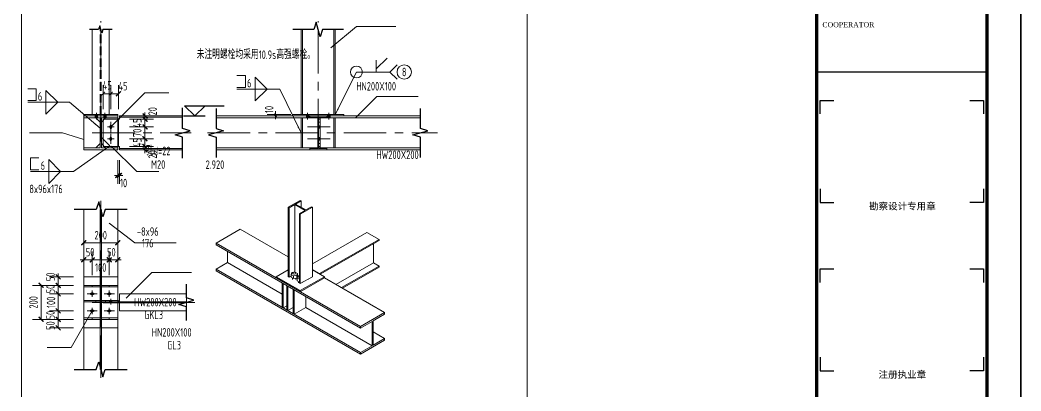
# Model space of a CAD drawing. Extents: x 498328 to 716449, y -893371 to -467753.
# Drawn here: x 581325 to 610727, y -730223 to -719310 of the extents above; entities that cross this region are included whole.
import ezdxf
from ezdxf.enums import TextEntityAlignment as Align

# ---------------------------------------------------------------- set-up
doc = ezdxf.new("R2010")
doc.units = 0
doc.header["$LTSCALE"] = 1000
for name, pattern in [('CENTER', [2, 1.25, -0.25, 0.25, -0.25]), ('Continuous-STLayerSet-Bolt', [0]), ('Continuous-STNodeDetDraw-Base', [0]), ('Continuous-STNodeDetDraw-Beam', [0]), ('Continuous-STNodeDetDraw-Bolt', [0]), ('Continuous-STNodeDetDraw-Col', [0]), ('Continuous-STNodeDetDraw-Dim', [0]), ('Continuous-STNodeDetDraw-DimText', [0]), ('Continuous-STNodeDetDraw-Stiff', [0]), ('Continuous-STNodeDetDraw-Weld', [0]), ('DASH', [0.35, 0.25, -0.1]), ('点划线', [1850, 1200, -300, 50, -300]), ('点划线-STNodeDetDraw-Axis', [1850, 1200, -300, 50, -300]), ('短虚线-STNodeDetDraw-Hide', [187.5, 125, -62.5])]:
    doc.linetypes.add(name, pattern=pattern)
doc.layers.get('0').update_dxf_attribs({"linetype": 'CONTINUOUS'})
for name, color, linetype in [('AXIS', 251, 'CENTER'), ('PUB_TITLE', 4, 'CONTINUOUS'), ('THIN', 7, 'CONTINUOUS'), ('TK-PUBLIC', 7, 'CONTINUOUS'), ('通用-图框C-SHET', 141, 'CONTINUOUS')]:
    doc.layers.add(name, color=color, linetype=linetype)
doc.layers.add('yichutu', color=7, linetype='CONTINUOUS', true_color=0xffffff, plot=False)
for name, color, linetype, lineweight in [('平立面图文字', 7, 'CONTINUOUS', 18), ('平立面图螺栓', 1, 'CONTINUOUS', 18), ('详图加劲板', 103, 'CONTINUOUS', 18), ('详图底板', 147, 'CONTINUOUS', 18), ('详图柱', 51, 'CONTINUOUS', 18), ('详图标注', 3, 'CONTINUOUS', 18), ('详图标注文字', 7, 'CONTINUOUS', 18), ('详图焊缝', 7, 'CONTINUOUS', 18), ('详图节点轴线', 1, '点划线', 18), ('详图螺栓', 1, 'CONTINUOUS', 18), ('详图钢梁', 141, 'CONTINUOUS', 18), ('钢梁', 141, 'CONTINUOUS', 18)]:
    doc.layers.add(name, color=color, linetype=linetype, lineweight=lineweight)
doc.styles.add('StTextStyle', font='yjkeng.shx', dxfattribs={"width": 0.7, "height": 250, "bigfont": 'yjkchn.shx'})
doc.styles.add('StTextStyleDim_0', font='yjkeng.shx', dxfattribs={"width": 0.7, "bigfont": 'yjkchn.shx'})
doc.styles.add('TSSD_LABEL', font='Tssdeng.shx', dxfattribs={"width": 0.7, "bigfont": 'hztxt.shx'})
doc.styles.add('标识1', font='times.ttf')

# ---------------------------------------------------------------- blocks, each defined once
blk = doc.blocks.new('_ARCHTICK')
at = {"color": 0, "const_width": 0.4}
blk.add_lwpolyline([(-0.71, -0.71), (0.71, 0.71)], dxfattribs=at)
blk = doc.blocks.new('yct-841-594-84100-59400-100-1000.0')
at = {"layer": 'yichutu', "color": 7, "true_color": 0xffffff}
blk.add_lwpolyline([(0, 0), (0, 59400), (84100, 59400), (84100, 0)], close=True, dxfattribs=at)
blk = doc.blocks.new('TY-YINZHANG-200702')
at = {"layer": 'TK-PUBLIC', "color": 253}
for points in [[(-4650, 24177), (-4650, 24577), (-4250, 24577)], [(-250, 24577), (150, 24577), (150, 24177)], [(-4650, 21977), (-4650, 21577), (-4650, 21577), (-4250, 21577)], [(150, 21977), (150, 21577), (-250, 21577)], [(-4650, 19225), (-4650, 19625), (-4250, 19625)], [(-250, 19625), (150, 19625), (150, 19225)], [(-4650, 17025), (-4650, 16625), (-4650, 16625), (-4250, 16625)], [(150, 17025), (150, 16625), (-250, 16625)]]:
    blk.add_lwpolyline(points, dxfattribs=at)
at = {"layer": 'TK-PUBLIC', "color": 253, "style": '标识1'}
for s, p in [('勘察设计专用章', (-2234, 21473)), ('注册执业章', (-2234, 16521))]:
    blk.add_text(s, height=200, dxfattribs=at).set_placement(p, align=Align.MIDDLE)

msp = doc.modelspace()

# ---------------------------------------------------------------- linework, layer by layer
at = {"layer": 'AXIS', "lineweight": 20}
for p, q in [((583695.5, -722880), (583695.5, -719340)), ((590083.4, -722880), (590083.4, -719340)), ((583445.5, -722630), (586349.2, -722630)), ((586833.4, -722630), (593583.4, -722630)), ((583695.5, -729836), (583695.5, -724632))]:
    msp.add_line(p, q, dxfattribs=at)
at = {"layer": 'PUB_TITLE'}
msp.add_lwpolyline([(526627.4, -751130.4), (610727.4, -751130.4), (610727.4, -691730.4), (526627.4, -691730.4)], close=True, dxfattribs=at)
at = {"layer": 'PUB_TITLE', "const_width": 100}
msp.add_lwpolyline([(529127.4, -750130.4), (609727.4, -750130.4), (609727.4, -692730.4), (529127.4, -692730.4)], close=True, dxfattribs=at)
at = {"layer": 'THIN'}
for p, q in [((586460.8, -722130), (586160.8, -721830)), ((586160.8, -721830), (586760.8, -721830)), ((586460.8, -722130), (586760.8, -721830)), ((586760.8, -721830), (587326.1, -721830)), ((586130.7, -722130), (586760.8, -722130)), ((586460.8, -722130), (586460.8, -722130))]:
    msp.add_line(p, q, dxfattribs=at)
for points in [[(590823.4, -719590), (590213.4, -719590), (590143.4, -719810), (590023.4, -719370), (589953.4, -719590), (589343.4, -719590)], [(584026.9, -719590), (583760.5, -719590), (583725.5, -719700), (583665.5, -719480), (583630.5, -719590), (583369.9, -719590)], [(586099.2, -723370), (586099.2, -722760), (585879.2, -722690), (586319.2, -722570), (586099.2, -722500), (586099.2, -721890)], [(587083.4, -721910), (587083.4, -722500), (587303.4, -722570), (586863.4, -722690), (587083.4, -722760), (587083.4, -723350)], [(593084.4, -723350), (593084.4, -722760), (592864.4, -722690), (593304.4, -722570), (593084.4, -722500), (593084.4, -721910)], [(584475.5, -724882), (583825.5, -724882), (583755.5, -725102), (583635.5, -724662), (583565.5, -724882), (582915.5, -724882)], [(586210.8, -728145), (586210.8, -727745), (585990.8, -727675), (586430.8, -727555), (586210.8, -727485), (586210.8, -727085)], [(582915.5, -729586), (583565.5, -729586), (583635.5, -729366), (583755.5, -729806), (583825.5, -729586), (584475.5, -729586)]]:
    msp.add_lwpolyline(points, dxfattribs=at)
at = {"layer": '平立面图螺栓', "color": 1, "linetype": 'Continuous-STLayerSet-Bolt', "lineweight": 18}
for p, q in [((583570.5, -722240), (583570.5, -722040)), ((583820.5, -722240), (583820.5, -722040)), ((589771.4, -722240), (589771.4, -722040)), ((590395.4, -722240), (590395.4, -722040)), ((583990.5, -722605), (583990.5, -722305)), ((583890.5, -722455), (584090.5, -722455)), ((583990.5, -722955), (583990.5, -722655)), ((590437.2, -722455), (589769.7, -722455)), ((583890.5, -722805), (584090.5, -722805)), ((590437.2, -722805), (589769.7, -722805)), ((583595.5, -727365), (583295.5, -727365)), ((583445.5, -727454.8), (583445.5, -727265)), ((583795.5, -727365), (584095.5, -727365)), ((583945.5, -727454.8), (583945.5, -727265)), ((583945.5, -727454.8), (583945.5, -727265)), ((583990.5, -727511.3), (583990.5, -727678.8)), ((583595.5, -727865), (583295.5, -727865)), ((583445.5, -727775.3), (583445.5, -727965)), ((583795.5, -727865), (584095.5, -727865)), ((583945.5, -727775.3), (583945.5, -727965)), ((583945.5, -727775.3), (583945.5, -727965))]:
    msp.add_line(p, q, dxfattribs=at)
at = {"layer": '平立面图螺栓', "color": 1}
for points in [[(583620.5, -722090), (583520.5, -722090), (583620.5, -722190), (583520.5, -722190)], [(583870.5, -722090), (583770.5, -722090), (583870.5, -722190), (583770.5, -722190)], [(589721.4, -722090), (589821.4, -722090), (589721.4, -722190), (589821.4, -722190)], [(590445.4, -722090), (590345.4, -722090), (590445.4, -722190), (590345.4, -722190)], [(583940.5, -722455), (583990.5, -722355), (583990.5, -722555), (584040.5, -722455)], [(590069.7, -722505), (590069.7, -722405), (590137.2, -722505), (590137.2, -722405)], [(583940.5, -722805), (583990.5, -722705), (583990.5, -722905), (584040.5, -722805)], [(590069.7, -722855), (590069.7, -722755), (590137.2, -722855), (590137.2, -722755)], [(583445.5, -727415), (583345.5, -727365), (583545.5, -727365), (583445.5, -727315)], [(583945.5, -727415), (584045.5, -727365), (583845.5, -727365), (583945.5, -727315)], [(583940.5, -727628.8), (584040.5, -727628.8), (583940.5, -727561.3), (584040.5, -727561.3)], [(583445.5, -727815), (583345.5, -727865), (583545.5, -727865), (583445.5, -727915)], [(583945.5, -727815), (584045.5, -727865), (583845.5, -727865), (583945.5, -727915)]]:
    msp.add_solid(points, dxfattribs=at)
at = {"layer": '详图加劲板', "color": 103, "linetype": 'Continuous-STNodeDetDraw-Stiff', "lineweight": 18}
for p, q in [((583195.5, -722190), (583195.5, -723070)), ((584195.5, -723070), (584195.5, -722190)), ((589583.4, -723070), (589583.4, -722190)), ((589623.4, -723070), (589623.4, -722190)), ((590137.2, -722230), (590097.2, -722230)), ((590137.2, -722230), (590137.2, -722190)), ((590137.2, -723030), (590137.2, -722230)), ((590543.4, -723070), (590543.4, -722190)), ((590583.4, -723070), (590583.4, -722190)), ((590137.2, -723030), (590097.2, -723030)), ((590137.2, -723070), (590137.2, -723030)), ((589028, -727044.1), (589028, -727762.6)), ((589056.3, -727060.5), (589056.3, -727779)), ((589166.7, -727842.8), (589166.7, -727124.2)), ((589195, -727859.1), (589195, -727140.6)), ((589353.2, -727231.9), (589353.2, -727950.4)), ((589381.5, -727248.3), (589381.5, -727966.8)), ((584215.5, -727561.3), (584195.5, -727561.3)), ((584215.5, -727561.3), (584215.5, -727601.3)), ((589720.9, -727770.8), (589720.9, -727444.2)), ((589056.3, -727779), (589166.7, -727715.2)), ((589353.2, -727767.7), (589195, -727859.1)), ((589381.5, -727966.8), (589720.9, -727770.8))]:
    msp.add_line(p, q, dxfattribs=at)
at = {"layer": '详图加劲板', "color": 103, "linetype": '短虚线-STNodeDetDraw-Hide', "lineweight": 18}
for p, q in [((583550.5, -722190), (583675.5, -722315)), ((583840.5, -722190), (583715.5, -722315)), ((584215.5, -723030), (584215.5, -722230)), ((590137.2, -722315), (590097.2, -722315)), ((583675.5, -722945), (583550.5, -723070)), ((583715.5, -722945), (583840.5, -723070)), ((590137.2, -722945), (590097.2, -722945)), ((583195.5, -727115), (583675.5, -727115)), ((583715.5, -727115), (584195.5, -727115)), ((583195.5, -727155), (583675.5, -727155)), ((583715.5, -727155), (584195.5, -727155)), ((583195.5, -727561.3), (583550.5, -727561.3)), ((583195.5, -727601.3), (583550.5, -727601.3)), ((583550.5, -727601.3), (583550.5, -727561.3)), ((583550.5, -727561.3), (583675.5, -727561.3)), ((583550.5, -727601.3), (583675.5, -727601.3)), ((583840.5, -727561.3), (583715.5, -727561.3)), ((583840.5, -727601.3), (583715.5, -727601.3)), ((583840.5, -727561.3), (583840.5, -727601.3)), ((584195.5, -727561.3), (583840.5, -727561.3)), ((583195.5, -728075), (583675.5, -728075)), ((583195.5, -728115), (583675.5, -728115)), ((583715.5, -728075), (584195.5, -728075)), ((583715.5, -728115), (584195.5, -728115))]:
    msp.add_line(p, q, dxfattribs=at)
at = {"layer": '详图底板', "color": 147, "linetype": 'Continuous-STNodeDetDraw-Base', "lineweight": 18}
for p, q in [((583195.5, -722130), (583195.5, -722090)), ((583195.5, -722090), (584195.5, -722090)), ((584195.5, -722130), (584195.5, -722090)), ((589333.4, -722130), (589333.4, -722090)), ((589333.4, -722090), (590833.4, -722090)), ((590833.4, -722130), (590833.4, -722090)), ((589204.7, -726656.3), (588851.2, -726860.4)), ((590265.4, -726860.4), (589911.9, -726656.3)), ((584195.5, -726865), (583195.5, -726865)), ((583195.5, -726865), (583195.5, -728365)), ((584195.5, -728365), (584195.5, -726865)), ((588851.2, -726893.1), (588851.2, -726860.4)), ((588851.2, -726860.4), (589558.3, -727268.7)), ((589558.3, -727268.7), (590265.4, -726860.4)), ((589558.3, -727301.3), (590265.4, -726893.1)), ((590265.4, -726893.1), (590265.4, -726860.4)), ((589558.3, -727301.3), (589558.3, -727268.7)), ((583195.5, -728365), (584195.5, -728365))]:
    msp.add_line(p, q, dxfattribs=at)
at = {"layer": '详图柱', "color": 51, "linetype": 'Continuous-STNodeDetDraw-Col', "lineweight": 18}
for p, q in [((583445.5, -722090), (583445.5, -719590)), ((583945.5, -722090), (583945.5, -719590)), ((589583.4, -722090), (589583.4, -719590)), ((589623.4, -719590), (589583.4, -719590)), ((589623.4, -722090), (589623.4, -719590)), ((590583.4, -719590), (590543.4, -719590)), ((590543.4, -722090), (590543.4, -719590)), ((590583.4, -722090), (590583.4, -719590)), ((589204.7, -724819.2), (589558.3, -724615)), ((589399.2, -724739.6), (589233, -724835.5)), ((589696.2, -724911), (589399.2, -724739.6)), ((589399.2, -726724.3), (589399.2, -724739.6)), ((589586.6, -724631.4), (589420.4, -724727.3)), ((589420.4, -724727.3), (589717.4, -724898.8)), ((589558.3, -724615), (589586.6, -724631.4)), ((589586.6, -724823.3), (589586.6, -724631.4)), ((589233, -724835.5), (589204.7, -724819.2)), ((589204.7, -726860.4), (589204.7, -724819.2)), ((589233, -726876.7), (589233, -724835.5)), ((589530, -725007), (589696.2, -724911)), ((589558.3, -725023.3), (589530, -725007)), ((589530, -727048.2), (589530, -725007)), ((589911.9, -724819.2), (589558.3, -725023.3)), ((589558.3, -727064.5), (589558.3, -725023.3)), ((589717.4, -724898.8), (589883.6, -724802.8)), ((589883.6, -724802.8), (589911.9, -724819.2)), ((589911.9, -726860.4), (589911.9, -724819.2)), ((583445.5, -727115), (583945.5, -727115)), ((583445.5, -727155), (583445.5, -727115)), ((583945.5, -727115), (583945.5, -727155)), ((589204.7, -726860.4), (589233, -726876.7)), ((589233, -726876.7), (589284.9, -726846.8)), ((589478.1, -726826.4), (589498.7, -726838.3)), ((589530, -727048.2), (589558.3, -727064.5)), ((589558.3, -727064.5), (589911.9, -726860.4)), ((583680.5, -727155), (583445.5, -727155)), ((583680.5, -728075), (583680.5, -727155)), ((583710.5, -727155), (583710.5, -728075)), ((583945.5, -727155), (583710.5, -727155)), ((583445.5, -728075), (583680.5, -728075)), ((583445.5, -728115), (583445.5, -728075)), ((583945.5, -728115), (583445.5, -728115)), ((583710.5, -728075), (583945.5, -728075)), ((583945.5, -728075), (583945.5, -728115))]:
    msp.add_line(p, q, dxfattribs=at)
at = {"layer": '详图柱', "color": 51, "linetype": 'DASH', "lineweight": 18}
for p, q in [((583680.5, -722090), (583680.5, -719590)), ((583710.5, -722090), (583710.5, -719590))]:
    msp.add_line(p, q, dxfattribs=at)
at = {"layer": '详图标注', "color": 3, "linetype": 'Continuous-STNodeDetDraw-Dim', "lineweight": 18}
for p, q in [((583765.5, -721930), (583765.5, -721230)), ((583990.5, -721930), (583990.5, -721230)), ((583990.5, -721930), (583990.5, -721230)), ((584215.5, -721930), (584215.5, -721230)), ((583765.5, -721480), (583990.5, -721480)), ((583990.5, -721480), (584215.5, -721480)), ((584995.5, -722130), (584995.5, -722030)), ((589283.4, -722090), (588583.4, -722090)), ((588833.4, -722090), (588833.4, -721990)), ((588833.4, -722130), (588833.4, -722090)), ((584545.5, -722130), (585245.5, -722130)), ((584545.5, -722230), (585245.5, -722230)), ((584545.5, -722230), (585245.5, -722230)), ((584995.5, -722130), (584995.5, -722230)), ((584995.5, -722230), (584995.5, -722455)), ((584995.5, -722230), (584995.5, -722330)), ((584995.5, -722455), (584995.5, -722355)), ((589283.4, -722130), (588583.4, -722130)), ((588833.4, -722130), (588833.4, -722230)), ((584545.5, -722455), (585245.5, -722455)), ((584545.5, -722455), (585245.5, -722455)), ((584995.5, -722455), (584995.5, -722805)), ((584545.5, -722805), (585245.5, -722805)), ((584545.5, -722805), (585245.5, -722805)), ((584995.5, -722805), (584995.5, -723030)), ((584995.5, -722805), (584995.5, -722905)), ((584995.5, -723030), (584995.5, -722930)), ((584545.5, -723030), (585245.5, -723030)), ((584545.5, -723030), (585245.5, -723030)), ((584545.5, -723130), (585245.5, -723130)), ((584995.5, -723030), (584995.5, -723130)), ((584995.5, -723130), (584995.5, -723230)), ((584195.5, -723430), (584195.5, -724130)), ((584245.5, -723430), (584245.5, -724130)), ((584195.5, -723880), (584095.5, -723880)), ((584245.5, -723880), (584195.5, -723880)), ((584245.5, -723880), (584345.5, -723880)), ((583195.5, -726815), (583195.5, -725615)), ((584195.5, -726815), (584195.5, -725615)), ((584195.5, -725865), (583195.5, -725865)), ((583195.5, -726815), (583195.5, -726115)), ((583445.5, -726815), (583445.5, -726115)), ((583445.5, -726815), (583445.5, -726115)), ((583945.5, -726815), (583945.5, -726115)), ((583945.5, -726815), (583945.5, -726115)), ((584195.5, -726815), (584195.5, -726115)), ((583195.5, -726365), (583095.5, -726365)), ((583445.5, -726365), (583195.5, -726365)), ((583445.5, -726365), (583670.5, -726365)), ((583820.5, -726365), (583445.5, -726365)), ((583820.5, -726365), (583720.5, -726365)), ((584195.5, -726365), (583820.5, -726365)), ((584195.5, -726365), (584295.5, -726365)), ((582445.5, -726865), (582445.5, -726765)), ((582895.5, -727115), (581695.5, -727115)), ((581945.5, -727115), (581945.5, -728115)), ((582895.5, -726865), (582195.5, -726865)), ((582895.5, -727115), (582195.5, -727115)), ((582445.5, -726865), (582445.5, -727240)), ((582445.5, -727115), (582445.5, -727015)), ((582445.5, -727115), (582445.5, -727490)), ((582895.5, -727365), (582195.5, -727365)), ((582895.5, -727365), (582195.5, -727365)), ((582445.5, -727490), (582445.5, -727590)), ((582445.5, -727490), (582445.5, -727865)), ((582445.5, -727865), (582445.5, -727640)), ((582895.5, -727865), (582195.5, -727865)), ((582895.5, -727865), (582195.5, -727865)), ((582445.5, -727865), (582445.5, -728115)), ((582895.5, -728115), (581695.5, -728115)), ((582895.5, -728115), (582195.5, -728115)), ((582445.5, -728115), (582445.5, -728365)), ((582895.5, -728365), (582195.5, -728365))]:
    msp.add_line(p, q, dxfattribs=at)
at = {"layer": '详图标注文字', "color": 7, "linetype": 'Continuous-STNodeDetDraw-DimText', "lineweight": 18}
for p, q in [((590458.4, -720130), (591208.4, -719505)), ((591208.4, -719505), (592366.1, -719505)), ((583990.5, -722455), (584990.5, -721455)), ((584990.5, -721455), (585697.2, -721455)), ((591181.7, -722190), (591806.7, -721565)), ((591806.7, -721565), (593018.3, -721565)), ((582570.5, -722630), (581608, -722630)), ((583195.5, -722826.8), (582570.5, -722630)), ((584005.5, -723020), (584755.5, -723770)), ((584755.5, -723770), (585401.6, -723770)), ((583945.5, -725283.8), (584695.5, -725865)), ((584695.5, -725865), (585907, -725865)), ((584445.5, -727490), (585195.5, -726740)), ((585195.5, -726740), (586366.6, -726740)), ((583445.5, -727865), (582825.5, -728947)), ((582825.5, -728947), (582118.8, -728947))]:
    msp.add_line(p, q, dxfattribs=at)
at = {"layer": '详图焊缝', "color": 7, "linetype": 'Continuous-STNodeDetDraw-Weld', "lineweight": 18}
for points in [[(591788.4, -720840), (591788.4, -720490), (591788.4, -720750), (592106.6, -720431.9)], [(592400.6, -720627.9), (592188.4, -720840), (592400.6, -721052.2)], [(587698.4, -721291.8), (587943.4, -721291.8), (587943.4, -720941.8), (587698.4, -720941.8)], [(590583.4, -722090), (591208.4, -720840)], [(591208.4, -720840), (592188.4, -720840)], [(581554.9, -721681.8), (581799.9, -721681.8), (581799.9, -721331.8), (581554.9, -721331.8)], [(588958.4, -721341.8), (587698.4, -721341.8)], [(589583.4, -722630), (588958.4, -721341.8)], [(582775.1, -721731.8), (581554.9, -721731.8)], [(583675.5, -722494), (582775.1, -721731.8)], [(583715.5, -722766), (583965.5, -723016), (582895.5, -723766)], [(581880.5, -723366), (581635.5, -723366), (581635.5, -723716), (581880.5, -723716)], [(582895.5, -723766), (581635.5, -723766)]]:
    msp.add_lwpolyline(points, dxfattribs=at)
for points in [[(588580.9, -721341.8), (588230.9, -721691.8), (588230.9, -720991.8)], [(582437.4, -721731.8), (582087.4, -722081.8), (582087.4, -721381.8)], [(582518, -723766), (582168, -724116), (582168, -723416)]]:
    msp.add_lwpolyline(points, close=True, dxfattribs=at)
for points in [[(590583.4, -722090, 0, 40, 0), (590672.9, -721911.2, 40, 40, 0)], [(583675.5, -722494, 0, 40, 0), (583522.8, -722364.8, 40, 40, 0)], [(589583.4, -722630, 0, 40, 0), (589495.2, -722450.6, 40, 40, 0)], [(583715.5, -722766, 0, 40, 0), (583856.9, -722907.5, 40, 40, 0)]]:
    msp.add_lwpolyline(points, format="xyseb", dxfattribs=at)
for centre, radius in [((592610.6, -720840), 210), ((591208.4, -720840), 175)]:
    msp.add_circle(centre, radius, dxfattribs=at)
at = {"layer": '详图节点轴线', "color": 1, "linetype": '点划线-STNodeDetDraw-Axis', "lineweight": 18}
msp.add_line((583445.5, -727615), (586460.8, -727615), dxfattribs=at)
at = {"layer": '详图螺栓', "color": 1, "linetype": 'Continuous-STNodeDetDraw-Bolt', "lineweight": 18}
for p, q in [((589310.8, -726737.9), (589284.9, -726793.7)), ((589284.9, -726875.4), (589284.9, -726793.7)), ((589284.9, -726793.7), (589355.6, -726834.5)), ((589407.4, -726723), (589310.8, -726737.9)), ((589355.6, -726834.5), (589452.2, -726819.6)), ((589478.1, -726763.8), (589407.4, -726723)), ((589452.2, -726819.6), (589478.1, -726763.8)), ((589452.2, -726901.2), (589452.2, -726819.6)), ((589478.1, -726845.5), (589478.1, -726763.8)), ((589284.9, -726875.4), (589355.6, -726916.2)), ((589331.5, -726942.1), (589331.5, -726902.3)), ((589355.6, -726916.2), (589355.6, -726834.5)), ((589355.6, -726916.2), (589452.2, -726901.2)), ((589431.5, -726942.1), (589431.5, -726904.4)), ((589452.2, -726901.2), (589478.1, -726845.5)), ((589487.6, -726840), (589461.7, -726895.8)), ((589461.7, -726977.4), (589461.7, -726895.8)), ((589461.7, -726895.8), (589530, -726935.2)), ((589461.7, -726977.4), (589530, -727016.9)), ((589530, -726833.4), (589487.6, -726840)), ((589508.3, -727044.1), (589508.3, -727004.3)), ((589608.3, -727044.1), (589608.3, -727035.7)), ((589785.1, -726942.1), (589785.1, -726933.6))]:
    msp.add_line(p, q, dxfattribs=at)
for centre, start_param, end_param in [((589381.5, -726758.4), 2.3561945, 3.1415927), ((589381.5, -726758.4), 3.1415927, 6.2831853), ((589381.5, -726758.4), 0, 2.3561945), ((589558.3, -726860.4), 2.3561945, 3.1415927), ((589558.3, -726860.4), 3.1415927, 4.1111248), ((589558.3, -726860.4), 2.1720605, 2.3561945)]:
    msp.add_ellipse(centre, major_axis=(50, 0), ratio=0.5773503, start_param=start_param, end_param=end_param, dxfattribs=at)
at = {"layer": '详图钢梁', "color": 141, "linetype": 'Continuous-STNodeDetDraw-Beam', "lineweight": 18}
for p, q in [((583195.5, -722130), (584195.5, -722130)), ((583195.5, -722190), (583195.5, -722130)), ((583675.5, -722190), (583195.5, -722190)), ((583675.5, -723070), (583675.5, -722190)), ((583715.5, -722190), (583715.5, -723070)), ((584195.5, -722190), (583715.5, -722190)), ((584195.5, -722130), (584195.5, -722190)), ((584245.5, -722230), (584195.5, -722230)), ((584245.5, -722130), (586099.2, -722130)), ((584245.5, -722130), (584245.5, -722170)), ((584245.5, -722170), (584245.5, -722230)), ((584245.5, -722170), (586099.2, -722170)), ((586099.2, -722170), (586099.2, -722130)), ((587083.4, -722130), (587083.4, -722190)), ((587083.4, -722130), (589833.4, -722130)), ((587083.4, -722190), (590069.7, -722190)), ((589833.4, -722130), (590333.4, -722130)), ((589833.4, -722170), (589833.4, -722130)), ((590069.7, -722170), (589833.4, -722170)), ((590069.7, -723090), (590069.7, -722170)), ((590097.2, -722170), (590097.2, -723090)), ((590333.4, -722170), (590097.2, -722170)), ((590097.2, -722190), (593083.4, -722190)), ((590333.4, -722130), (590333.4, -722170)), ((590333.4, -722130), (593083.4, -722130)), ((593083.4, -722190), (593083.4, -722130)), ((583195.5, -723070), (583675.5, -723070)), ((583195.5, -723130), (583195.5, -723070)), ((584195.5, -723130), (583195.5, -723130)), ((583715.5, -723070), (584195.5, -723070)), ((584195.5, -723030), (584245.5, -723030)), ((584195.5, -723070), (584195.5, -723130)), ((584245.5, -723030), (584245.5, -723090)), ((584245.5, -723090), (584245.5, -723130)), ((584245.5, -723090), (586099.2, -723090)), ((584245.5, -723130), (586099.2, -723130)), ((586099.2, -723130), (586099.2, -723090)), ((587083.4, -723070), (587083.4, -723130)), ((587083.4, -723070), (590069.7, -723070)), ((587083.4, -723130), (589833.4, -723130)), ((589833.4, -723090), (590069.7, -723090)), ((589833.4, -723130), (589833.4, -723090)), ((590333.4, -723130), (589833.4, -723130)), ((590097.2, -723070), (593083.4, -723070)), ((590097.2, -723090), (590333.4, -723090)), ((590333.4, -723090), (590333.4, -723130)), ((590333.4, -723130), (593083.4, -723130)), ((593083.4, -723130), (593083.4, -723070)), ((583195.5, -727115), (583195.5, -724882)), ((584195.5, -727115), (584195.5, -724882)), ((587790.5, -725464.2), (587083.4, -725872.5)), ((589204.7, -726280.7), (587790.5, -725464.2)), ((589911.9, -726484.8), (591517, -725558.1)), ((591870.5, -725762.2), (591517, -725558.1)), ((587083.4, -725872.5), (587083.4, -725921.4)), ((591326.1, -728321.9), (587083.4, -725872.5)), ((591326.1, -728370.9), (587083.4, -725921.4)), ((590124, -726770.6), (591870.5, -725762.2)), ((590145.2, -726791), (591870.5, -725794.9)), ((591703.5, -726449.6), (591703.5, -725891.3)), ((591870.5, -725794.9), (591870.5, -725762.2)), ((587422.8, -726117.4), (587422.8, -726444)), ((587422.8, -726444), (587083.4, -726640)), ((589028, -727370.7), (587422.8, -726444)), ((590600.4, -727086.5), (591703.5, -726449.6)), ((591870.5, -726546.1), (591703.5, -726449.6)), ((591326.1, -729089.5), (587083.4, -726640)), ((587083.4, -726640), (587083.4, -726689)), ((591326.1, -729138.4), (587083.4, -726689)), ((589911.9, -726648.1), (590124, -726770.6)), ((590124, -726770.6), (590124, -726778.8)), ((590767.5, -727182.9), (591870.5, -726546.1)), ((590795.7, -727199.3), (591870.5, -726578.7)), ((591870.5, -726578.7), (591870.5, -726546.1)), ((592033.2, -727913.7), (590265.4, -726893.1)), ((584245.5, -727365), (586210.8, -727365)), ((584245.5, -727365), (584245.5, -727865)), ((586210.8, -727865), (586210.8, -727365)), ((584245.5, -727601.3), (584195.5, -727601.3)), ((584245.5, -727628.8), (584195.5, -727628.8)), ((584245.5, -727865), (586210.8, -727865)), ((591665.5, -728893.5), (589720.9, -727770.8)), ((591326.1, -728321.9), (592033.2, -727913.7)), ((592033.2, -727962.7), (591693.8, -728158.6)), ((592033.2, -727913.7), (592033.2, -727962.7)), ((583195.5, -729586), (583195.5, -728115)), ((584195.5, -729586), (584195.5, -728115)), ((591665.5, -728175), (591326.1, -728370.9)), ((591665.5, -728893.5), (591665.5, -728175)), ((591693.8, -728158.6), (591693.8, -728877.2)), ((591326.1, -728370.9), (591326.1, -728321.9)), ((592033.2, -728681.2), (591693.8, -728485.2)), ((592033.2, -728730.2), (591326.1, -729138.4)), ((591693.8, -728877.2), (592033.2, -728681.2)), ((592033.2, -728681.2), (592033.2, -728730.2)), ((591326.1, -729089.5), (591665.5, -728893.5)), ((591326.1, -729138.4), (591326.1, -729089.5))]:
    msp.add_line(p, q, dxfattribs=at)
at = {"layer": '详图钢梁', "color": 141, "linetype": '短虚线-STNodeDetDraw-Hide', "lineweight": 18}
for p, q in [((583765.5, -722230), (583765.5, -723030)), ((584245.5, -722230), (583765.5, -722230)), ((587083.4, -722190), (593083.4, -722190)), ((590097.2, -722230), (590069.7, -722230)), ((583765.5, -723030), (584245.5, -723030)), ((587083.4, -723070), (593083.4, -723070)), ((590097.2, -723030), (590069.7, -723030)), ((583675.5, -729586), (583675.5, -724882)), ((583715.5, -729586), (583715.5, -724882)), ((583765.5, -727601.3), (583765.5, -727628.8)), ((583765.5, -727601.3), (584245.5, -727601.3)), ((583765.5, -727628.8), (584245.5, -727628.8)), ((584245.5, -727601.3), (586210.8, -727601.3)), ((584245.5, -727628.8), (586210.8, -727628.8))]:
    msp.add_line(p, q, dxfattribs=at)
at = {"layer": '通用-图框C-SHET', "const_width": 100}
for points in [[(604727.4, -724180.4), (604727.4, -692730.4)], [(604727.4, -750130.4), (604727.4, -724180.4)]]:
    msp.add_lwpolyline(points, dxfattribs=at)
at = {"layer": '通用-图框C-SHET'}
msp.add_lwpolyline([(604727.4, -720830.4), (609727.4, -720830.4)], dxfattribs=at)
at = {"layer": '钢梁'}
msp.add_lwpolyline([(581367.4, -718900.8), (596223.4, -718900.8), (596223.4, -733590.8), (581367.4, -733590.8)], close=True, dxfattribs=at)

# ---------------------------------------------------------------- block references
msp.add_blockref('TY-YINZHANG-200702', (609477.4, -746251.6))
at = {"layer": 'yichutu'}
msp.add_blockref('yct-841-594-84100-59400-100-1000.0', (526627.4, -751130.4), dxfattribs=at)
at = {"layer": '详图标注', "color": 3, "linetype": 'Continuous-STNodeDetDraw-Dim', "lineweight": 18}
for p, xscale, yscale, zscale, rotation in [((583765.5, -721480), 80, 80, 80, 180), ((583990.5, -721480), 80, 80, 80, 180), ((584995.5, -722130), 100, 100, 100, 270), ((588833.4, -722090), 50, 50, 50, 270), ((588833.4, -722130), 50, 50, 50, 90), ((584995.5, -722230), 100, 100, 100, 90), ((584995.5, -722230), 100, 100, 100, 90), ((584995.5, -722455), 100, 100, 100, 270), ((584995.5, -722455), 100, 100, 100, 270), ((584995.5, -722805), 100, 100, 100, 90), ((584995.5, -722805), 100, 100, 100, 90), ((584995.5, -723030), 100, 100, 100, 270), ((584995.5, -723030), 100, 100, 100, 270), ((584995.5, -723130), 100, 100, 100, 90), ((584245.5, -723880), 100, 100, 100, 180), ((583195.5, -725865), 100, 100, 100, 180), ((583445.5, -726365), 100, 100, 100, 180), ((583445.5, -726365), 100, 100, 100, 180), ((583945.5, -726365), -100, 100, 100, 180), ((583945.5, -726365), -100, 100, 100, 90), ((584195.5, -726365), 100, 100, 100, 180), ((582445.5, -726865), 100, 100, 100, 270), ((581945.5, -727115), 100, 100, 100, 90), ((582445.5, -727115), 100, 100, 100, 270), ((582445.5, -727115), -100, 100, 100, 180), ((582445.5, -727365), -100, 100, 100, 180), ((582445.5, -727865), 100, 100, 100, 270), ((582445.5, -727865), 100, 100, 100, 270), ((581945.5, -728115), 100, 100, 100, 270), ((582445.5, -728115), 100, 100, 100, 90), ((582445.5, -728365), 100, 100, 100, 90)]:
    msp.add_blockref('_ARCHTICK', p, dxfattribs=dict(at, xscale=xscale, yscale=yscale, zscale=zscale, rotation=rotation))
for p, xscale, yscale, zscale in [((583990.5, -721480), 80, 80, 80), ((584215.5, -721480), 100, 100, 100), ((584195.5, -723880), 100, 100, 100), ((584195.5, -725865), 100, 100, 100), ((583195.5, -726365), 100, 100, 100)]:
    msp.add_blockref('_ARCHTICK', p, dxfattribs=dict(at, xscale=xscale, yscale=yscale, zscale=zscale))

# ---------------------------------------------------------------- texts
at = {"layer": 'THIN', "style": 'TSSD_LABEL', "width": 0.7}
msp.add_text('2.920', height=250, dxfattribs=at).set_placement((587326.1, -723764.6), align=Align.BOTTOM_RIGHT)
at = {"layer": 'TK-PUBLIC', "style": '标识1'}
msp.add_text('COOPERATOR', height=150, dxfattribs=at).set_placement((604894.2, -719522.5))
at = {"layer": '平立面图文字', "color": 7, "style": 'StTextStyle', "width": 0.7}
for s, p in [('GKL3', (584974.9, -728184.8)), ('GL3', (585649.9, -729074.4))]:
    msp.add_text(s, height=250, dxfattribs=at).set_placement(p, align=Align.BOTTOM_LEFT)
at = {"layer": '详图标注', "color": 7, "linetype": 'Continuous-STNodeDetDraw-Dim', "lineweight": 18, "char_height": 250, "attachment_point": 5, "style": 'StTextStyleDim_0'}
for s, insert in [('\\A1;45', (583885.9, -721230.8)), ('\\A1;45', (584351.1, -721255)), ('\\A1;10', (584367.6, -724105)), ('\\A1;200', (583695.5, -725640)), ('\\A1;50', (583383, -726140)), ('\\A1;50', (584008, -726140)), ('\\A1;100', (583695.5, -726590))]:
    msp.add_mtext(s, dxfattribs=dict(at, insert=insert))
at = {"layer": '详图标注', "color": 7, "linetype": 'Continuous-STNodeDetDraw-Dim', "lineweight": 18, "char_height": 250, "attachment_point": 5, "rotation": 90, "style": 'StTextStyleDim_0'}
for s, insert in [('\\A1;20', (585220.5, -721994.4)), ('\\A1;10', (588642.8, -721941.8)), ('\\A1;45', (584770.5, -722342.5)), ('\\A1;70', (584770.5, -722630)), ('\\A1;45', (584770.5, -722917.5)), ('\\A1;20', (585220.5, -723265.7)), ('\\A1;50', (582220.5, -726865)), ('\\A1;50', (582220.5, -727224.8)), ('\\A1;200', (581720.5, -727615)), ('\\A1;100', (582235.9, -727615)), ('\\A1;50', (582220.5, -727989.8)), ('\\A1;50', (582220.5, -728299.6))]:
    msp.add_mtext(s, dxfattribs=dict(at, insert=insert))
at = {"layer": '详图标注文字', "color": 7, "style": 'StTextStyle', "width": 0.7}
for s, p in [('未注明螺栓均采用10.9s高强螺栓。', (588252.4, -720529.9)), ('HN200X100', (591787.3, -721459.9)), ('孔d=22', (585385, -723361.6)), ('HW200X200', (592412.5, -723474.6)), ('M20', (585385, -723761.6)), ('8x96x176', (582089.2, -724479.4)), ('-8x96', (585078.6, -725732.5)), ('176', (585078.6, -726073.2)), ('HW200X200', (585301.3, -727808.2)), ('HN200X100', (585781.1, -728697.8))]:
    msp.add_text(s, height=250, dxfattribs=at).set_placement(p, align=Align.BOTTOM_CENTER)
at = {"layer": '详图焊缝', "color": 7, "style": 'StTextStyle', "width": 0.7}
msp.add_text('8', height=250, dxfattribs=at).set_placement((592610.6, -720840), align=Align.MIDDLE_CENTER)
for p in [(587993.4, -721291.8), (581849.9, -721681.8), (581930.5, -723716)]:
    msp.add_text('6', height=250, dxfattribs=at).set_placement(p)

doc.saveas('drawing.dxf')
